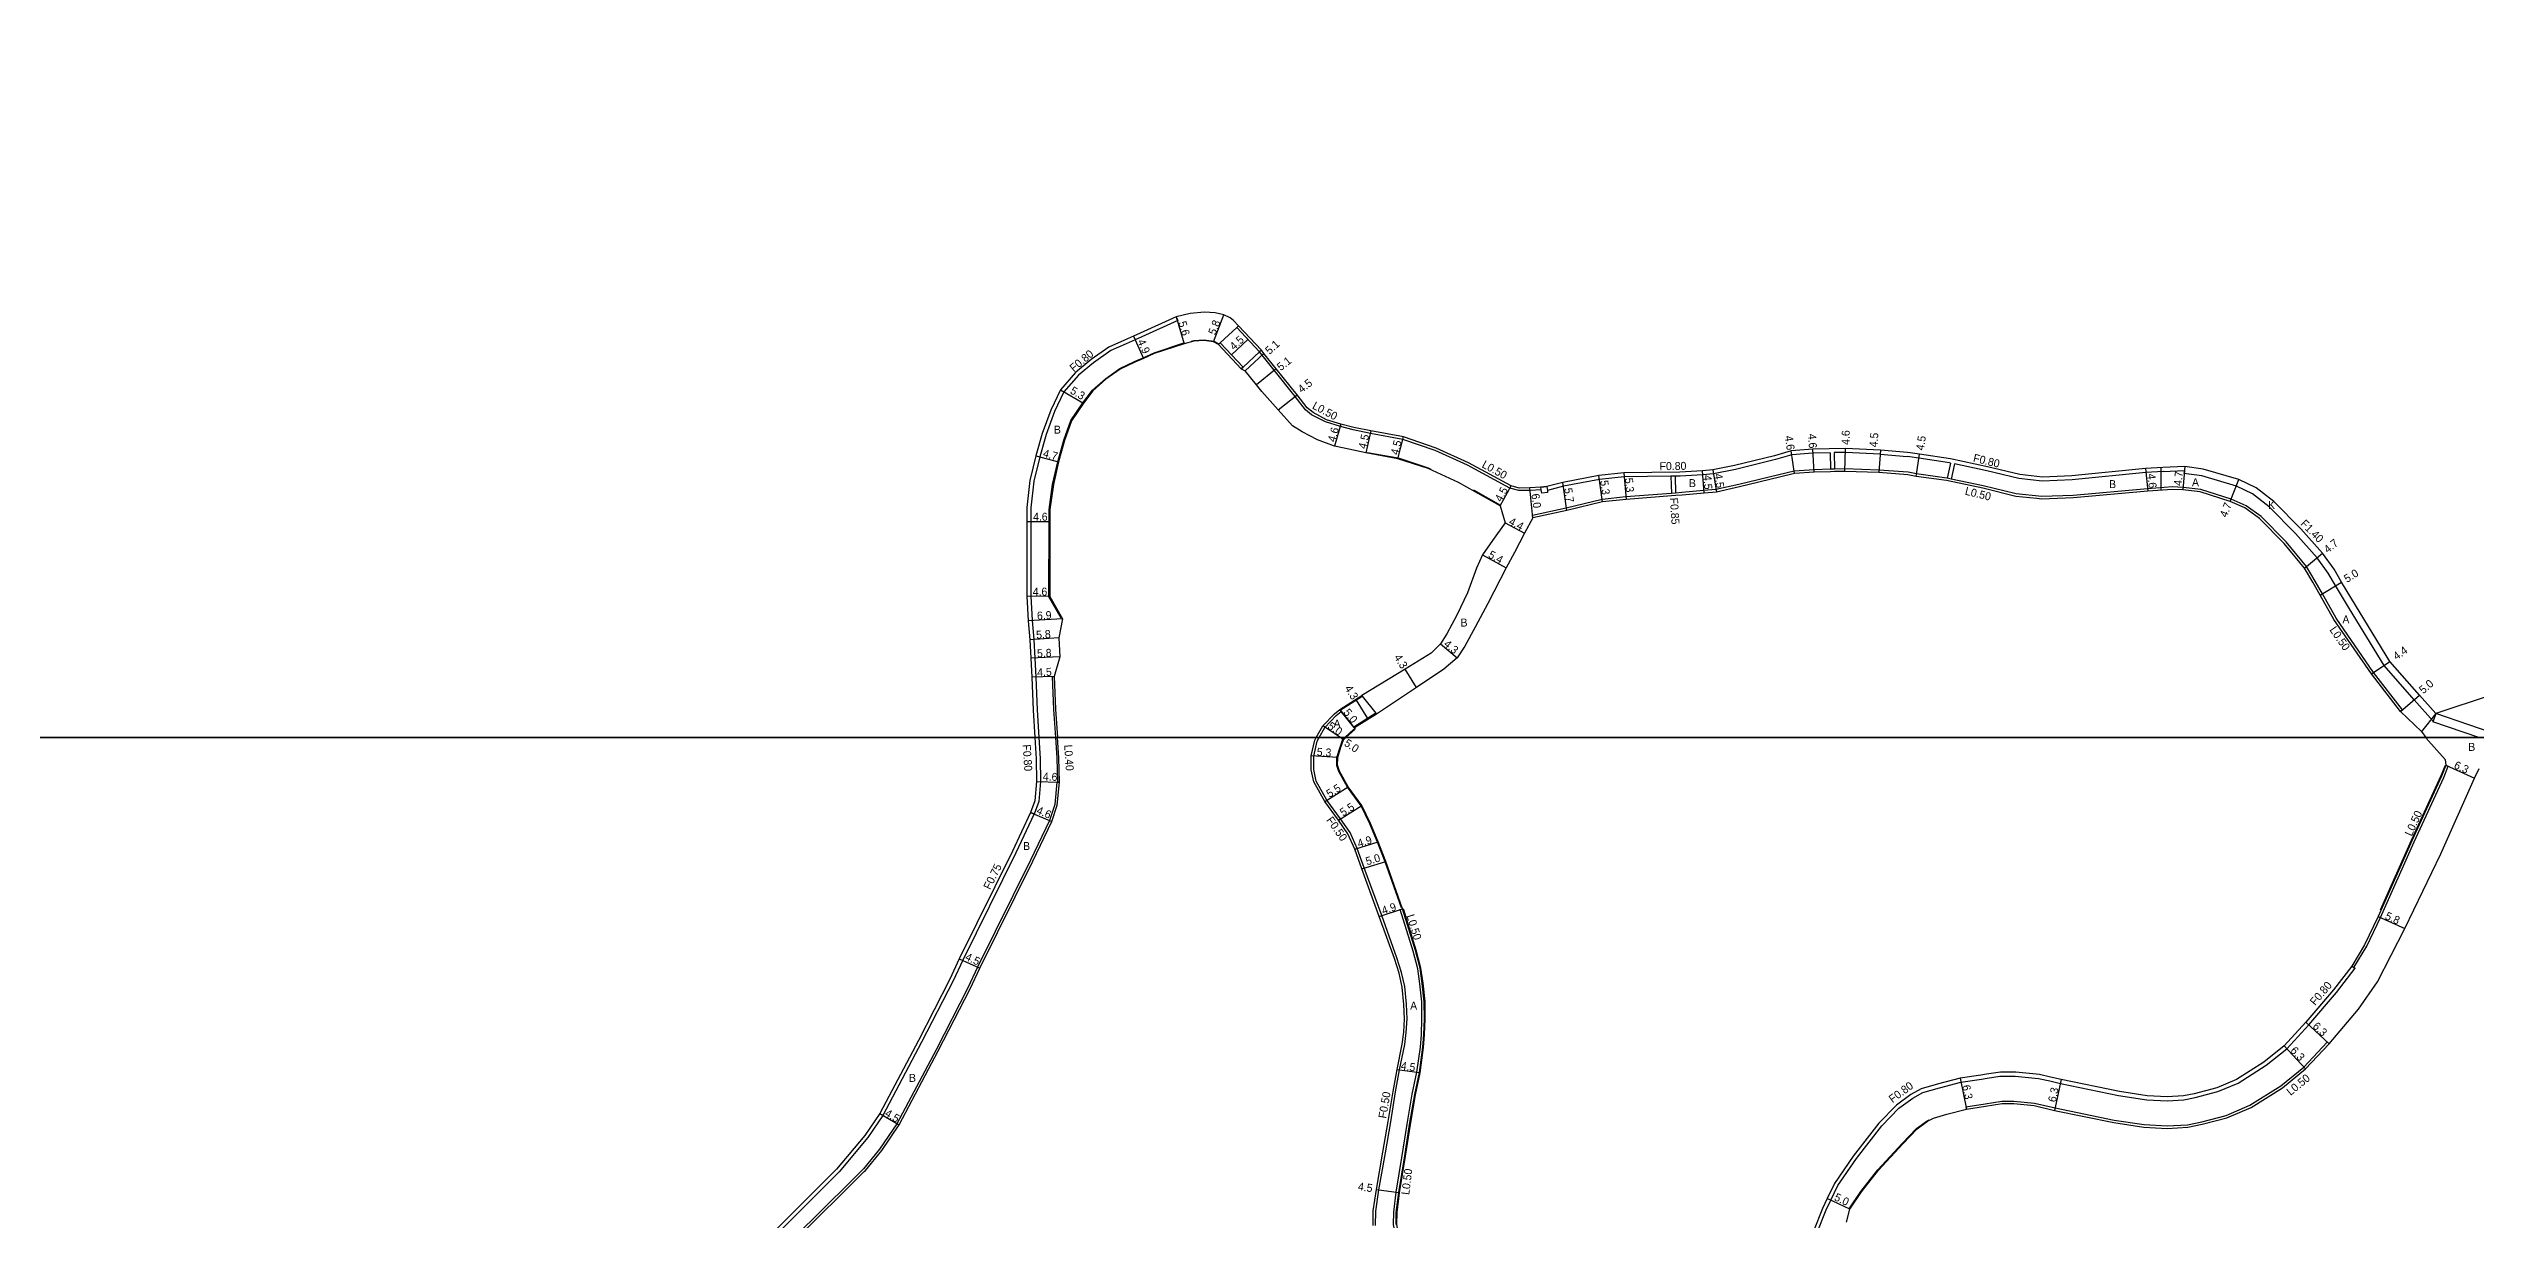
# Model space of a CAD drawing. Header units: metres. Extents: x -20000 to -17600, y -108000 to -105000.
# Drawn here: x -18984.2 to -18498.9, y -106296.4 to -106062.2 of the extents above; entities that cross this region are included whole.
import ezdxf

# ---------------------------------------------------------------- set-up
doc = ezdxf.new("R2010")
doc.units = ezdxf.units.M
doc.header["$LTSCALE"] = 2.5
for name, color, linetype in [('側溝・桝', 7, 'Continuous'), ('図郭', 7, 'Continuous'), ('幅員', 7, 'Continuous'), ('歩道・分離帯・安全施設', 7, 'Continuous'), ('舗装', 7, 'Continuous'), ('道路', 7, 'Continuous')]:
    doc.layers.add(name, color=color, linetype=linetype)
doc.styles.get("Standard").update_dxf_attribs({"font": ''})
doc.styles.get('Standard').set_extended_font_data('@MS PGothic')

msp = doc.modelspace()

# ---------------------------------------------------------------- linework, layer by layer
at = {"layer": '側溝・桝'}
for points in [[(-18758.39, -106116.57), (-18765.58, -106119.81)], [(-18758.72, -106115.85), (-18758.39, -106116.57)], [(-18765.58, -106119.81), (-18766.88, -106120.41), (-18768.69, -106121.25), (-18771.74, -106122.6), (-18775.24, -106125.02), (-18778.25, -106127.53), (-18781.14, -106130.86), (-18783.03, -106134.8), (-18784.7, -106139.39), (-18785.99, -106143.87), (-18787.17, -106148.68), (-18787.76, -106154.04), (-18787.76, -106156.8), (-18787.78, -106171.71), (-18787.52, -106176.58), (-18787.14, -106180.37), (-18786.98, -106184.07), (-18786.78, -106187.89), (-18786.51, -106194.43), (-18786.14, -106200)], [(-18685.7, -106150.42), (-18687.93, -106150.56), (-18690.19, -106150.6), (-18691.97, -106150.1), (-18700.45, -106145.51), (-18706.91, -106142.54), (-18713.39, -106140.34), (-18719.87, -106139.14), (-18723.29, -106138.43), (-18725.87, -106137.76), (-18728.86, -106136.87), (-18731.61, -106135.41), (-18732.85, -106134.41), (-18734.91, -106131.78), (-18739.08, -106126.52), (-18742.02, -106122.85)], [(-18513.49, -106194.44), (-18519.26, -106186.94), (-18526.76, -106176.09), (-18529.49, -106171.26), (-18530.97, -106168.68), (-18532.69, -106165.8), (-18536.73, -106160.82), (-18541.76, -106155.76), (-18544.77, -106153.62), (-18547.77, -106152.29), (-18553.81, -106150.35), (-18557.35, -106149.95), (-18559.46, -106149.86), (-18564.44, -106150.21), (-18579.33, -106151.57), (-18585.61, -106151.79), (-18590.7, -106151.25), (-18597.3, -106149.64), (-18603.73, -106148.29), (-18604.51, -106148.13), (-18604.59, -106148.11), (-18610.66, -106147.25), (-18612.33, -106146.92), (-18618.18, -106146.48), (-18624.96, -106146.24), (-18627.05, -106146.3), (-18627.85, -106146.32), (-18631.12, -106146.41), (-18635.13, -106146.69), (-18638.18, -106147.42), (-18646.17, -106149.37), (-18650.76, -106150.38), (-18653.17, -106150.6), (-18657.58, -106150.99), (-18658.83, -106151.09), (-18658.85, -106151.09), (-18659.68, -106151.15), (-18659.7, -106151.15), (-18668.76, -106151.84), (-18673.53, -106152.36), (-18680.71, -106154.09), (-18687.45, -106155.54)], [(-18627.94, -106143.02), (-18631.38, -106143.12), (-18635.61, -106143.43), (-18638.84, -106144.39), (-18646.87, -106146.36), (-18651.25, -106147.23), (-18653.38, -106147.41), (-18657.93, -106147.69), (-18658.95, -106147.71), (-18659.8, -106147.72), (-18669.11, -106147.86), (-18674.05, -106148.39), (-18681.22, -106149.72), (-18684.43, -106150.54), (-18684.47, -106150.55)], [(-18627.94, -106143.02), (-18627.85, -106146.32)], [(-18617.91, -106143.29), (-18624.89, -106142.94), (-18627.14, -106143)], [(-18627.14, -106143), (-18627.05, -106146.3)], [(-18617.91, -106143.29), (-18612.52, -106143.79)], [(-18603.84, -106145.1), (-18604.03, -106145.06), (-18610.18, -106144.09), (-18611.99, -106143.83), (-18612.52, -106143.79)], [(-18603.84, -106145.1), (-18604.51, -106148.13)], [(-18603.06, -106145.26), (-18603.73, -106148.29)], [(-18561.35, -106146.74), (-18564.82, -106146.94), (-18579.54, -106148.47), (-18585.5, -106148.68), (-18590.17, -106148.19), (-18596.61, -106146.62), (-18603.06, -106145.26)], [(-18561.35, -106146.74), (-18557.1, -106146.57)], [(-18556.98, -106145.77), (-18557.1, -106146.57), (-18557.18, -106147.15)], [(-18507.36, -106196.68), (-18511.15, -106192.41), (-18517.17, -106185.57), (-18524.05, -106174.26), (-18526.87, -106169.6), (-18528.33, -106167.07), (-18530.55, -106164.01), (-18534.85, -106159.17), (-18540.16, -106153.82), (-18543.49, -106151.21), (-18546.7, -106149.71), (-18553.61, -106147.67), (-18557.18, -106147.15)], [(-18659.8, -106147.72), (-18659.68, -106151.15)], [(-18658.95, -106147.71), (-18658.83, -106151.09)], [(-18687.35, -106156.03), (-18687.45, -106155.54)], [(-18783.49, -106187.76), (-18783.09, -106187.74)], [(-18783.49, -106187.76), (-18783.21, -106194.35), (-18782.83, -106200)], [(-18730.11, -106200), (-18728.97, -106197.96), (-18726.73, -106195.59), (-18725.69, -106194.76)], [(-18725.69, -106194.76), (-18725.88, -106194.53)], [(-18513.49, -106194.44), (-18513.89, -106194.74)], [(-18506.84, -106195.16), (-18507.36, -106196.68), (-18507.42, -106196.86)], [(-18493.6, -106199.67), (-18506.84, -106195.16)], [(-18786.14, -106200), (-18785.86, -106204.18), (-18785.83, -106208.79), (-18786.14, -106212.78), (-18787.06, -106215.28)], [(-18782.83, -106200), (-18782.56, -106204.06), (-18782.43, -106208.91)], [(-18718.81, -106297.54), (-18718.78, -106294.68), (-18718.16, -106290.45), (-18716.86, -106283), (-18715.8, -106276.85), (-18714.83, -106270.84), (-18714.02, -106266.46), (-18713, -106261.36), (-18712.68, -106258.94), (-18712.53, -106256.26), (-18712.66, -106253.3), (-18712.98, -106249.78), (-18713.61, -106246.96), (-18714.55, -106244.03), (-18717.6, -106235.59), (-18721.09, -106226.06), (-18722.49, -106222.14), (-18723.9, -106218.96), (-18725.84, -106216.21), (-18728.55, -106212.49), (-18730.71, -106208.67), (-18731.18, -106206.37), (-18731.18, -106203.7), (-18730.5, -106200.69), (-18730.11, -106200)], [(-18498.21, -106200), (-18507.42, -106196.86)], [(-18505.22, -106207.94), (-18504.34, -106205.72)], [(-18504.79, -106205.52), (-18504.34, -106205.72)], [(-18782.53, -106208.91), (-18782.98, -106213.4), (-18784.02, -106216.55), (-18787.82, -106224.48), (-18798.42, -106245.87), (-18800.35, -106250.04), (-18806.72, -106262.42), (-18814.54, -106277.2), (-18817.99, -106282.29), (-18821.2, -106286.21)], [(-18782.53, -106208.91), (-18782.43, -106208.91), (-18782.03, -106208.92)], [(-18523.22, -106245.96), (-18520.63, -106241.68), (-18517.88, -106235.99), (-18511.13, -106220.82), (-18505.22, -106207.94)], [(-18787.1, -106215.26), (-18790.73, -106223.03), (-18801.38, -106244.52), (-18803.27, -106248.63), (-18809.59, -106260.89), (-18817.33, -106275.53), (-18820.35, -106279.98)], [(-18787.06, -106215.28), (-18787.1, -106215.26), (-18787.8, -106214.97)], [(-18714.52, -106301.21), (-18715.21, -106297.38), (-18715.18, -106294.91), (-18714.7, -106290.92), (-18713.49, -106283.57), (-18712.52, -106277.28), (-18711.48, -106271.3), (-18710.55, -106266.89), (-18709.87, -106261.87), (-18709.66, -106259.35), (-18709.55, -106256.32), (-18709.59, -106252.83), (-18709.98, -106249.22), (-18710.4, -106246.23), (-18711.3, -106242.72), (-18713.9, -106234.38)], [(-18713.9, -106234.38), (-18713.42, -106234.22)], [(-18584.02, -106268.66), (-18581.88, -106269.17), (-18570.24, -106271.56), (-18564.63, -106272.41), (-18560.53, -106272.65), (-18557.2, -106272.44), (-18554.94, -106271.99), (-18550.38, -106270.79), (-18546.32, -106269.08), (-18540.72, -106265.53), (-18536.62, -106262.2), (-18532.19, -106257.44), (-18526.66, -106250.96), (-18522.97, -106246.12)], [(-18523.63, -106245.67), (-18523.22, -106245.96), (-18522.97, -106246.12)], [(-18600.77, -106273.8), (-18596.91, -106273.21), (-18593.61, -106272.69), (-18591.19, -106272.67), (-18587.06, -106273.08), (-18582.95, -106274.05), (-18571.13, -106276.49), (-18565.14, -106277.39), (-18560.51, -106277.66), (-18556.45, -106277.41), (-18553.63, -106276.82), (-18548.76, -106275.54), (-18544, -106273.52), (-18537.79, -106269.6), (-18533.2, -106265.87), (-18528.54, -106260.87), (-18528.54, -106260.86)], [(-18528.54, -106260.86), (-18528.17, -106261.2)], [(-18630.51, -106298.98), (-18628.73, -106294.46), (-18627.78, -106292.47), (-18626.39, -106289.56), (-18622.66, -106284.17), (-18617.57, -106277.65), (-18614.16, -106274.1), (-18611.38, -106272.07), (-18609.4, -106270.99), (-18606.07, -106270.02), (-18601.78, -106268.89), (-18597.66, -106268.27), (-18596.56, -106268.1)], [(-18596.56, -106268.1), (-18594.02, -106267.69), (-18590.96, -106267.67), (-18586.24, -106268.14), (-18584.02, -106268.66)], [(-18600.77, -106273.8), (-18600.67, -106274.28)], [(-18820.35, -106279.98), (-18826.06, -106286.84)], [(-18870.37, -106335.15), (-18865.14, -106330.2), (-18863.23, -106328.33), (-18846.14, -106310.8), (-18835.04, -106299.91), (-18823.84, -106288.8), (-18821.2, -106286.21)], [(-18867.91, -106328.55), (-18865.53, -106326.03), (-18848.22, -106308.72), (-18837.04, -106297.74), (-18826.06, -106286.84)]]:
    msp.add_lwpolyline(points, dxfattribs=at)
msp.add_lwpolyline([(-18685.61, -106151.11), (-18685.7, -106150.42), (-18685.77, -106149.92), (-18684.59, -106149.75), (-18684.47, -106150.55), (-18684.42, -106150.94)], close=True, dxfattribs=at)
at = {"layer": '図郭'}
for points in [[(-19200, -105600), (-18400, -105600), (-18400, -106200), (-19200, -106200)], [(-19200, -106200), (-18400, -106200), (-18400, -106800), (-19200, -106800)]]:
    msp.add_lwpolyline(points, close=True, dxfattribs=at)
at = {"layer": '幅員'}
for points in [[(-18758.72, -106115.85), (-18757.13, -106121.21)], [(-18751.24, -106120.84), (-18749.14, -106115.43)], [(-18767.22, -106119.68), (-18765.23, -106124.16)], [(-18747.63, -106123.45), (-18744.35, -106120.37)], [(-18741.16, -106123.18), (-18744.93, -106126.62)], [(-18738.68, -106126.21), (-18742.64, -106129.44)], [(-18781.81, -106130.41), (-18777.24, -106133.1)], [(-18738.29, -106134.45), (-18734.52, -106131.47)], [(-18725.74, -106137.28), (-18727.02, -106141.7)], [(-18719.78, -106138.65), (-18720.8, -106143.03)], [(-18714.35, -106144.22), (-18713.26, -106139.85)], [(-18635.05, -106147.18), (-18635.75, -106142.64)], [(-18631.1, -106146.91), (-18631.41, -106142.32)], [(-18624.96, -106146.74), (-18624.87, -106142.14)], [(-18617.87, -106142.49), (-18618.21, -106146.98)], [(-18786.77, -106143.66), (-18782.22, -106144.87)], [(-18669.15, -106147.06), (-18668.71, -106152.34)], [(-18653.12, -106151.1), (-18653.44, -106146.61)], [(-18651.37, -106146.43), (-18650.68, -106150.88)], [(-18610.75, -106147.75), (-18610.06, -106143.3)], [(-18564.88, -106146.14), (-18564.4, -106150.71)], [(-18556.98, -106145.77), (-18557.39, -106150.45)], [(-18693.9, -106153.61), (-18691.74, -106149.66)], [(-18687.35, -106156.03), (-18687.99, -106150.06)], [(-18680.6, -106154.58), (-18681.39, -106148.94)], [(-18673.45, -106152.85), (-18674.16, -106147.6)], [(-18547.95, -106152.76), (-18546.2, -106148.4)], [(-18788.56, -106156.8), (-18783.96, -106156.79)], [(-18692.92, -106157.07), (-18689.02, -106159.11)], [(-18697.46, -106163.45), (-18692.71, -106166.04)], [(-18533.1, -106166.09), (-18529.45, -106163.13)], [(-18783.99, -106171.74), (-18788.59, -106171.73)], [(-18529.92, -106171.51), (-18525.67, -106168.89)], [(-18781.43, -106176.21), (-18788.32, -106176.64)], [(-18782.15, -106180.04), (-18787.93, -106180.43)], [(-18705.81, -106181.22), (-18702.54, -106184.01)], [(-18781.99, -106183.84), (-18787.78, -106184.11)], [(-18710.63, -106189.95), (-18712.9, -106186.3)], [(-18519.66, -106187.24), (-18516.04, -106184.74)], [(-18783.09, -106187.74), (-18787.58, -106187.92)], [(-18725.99, -106194.36), (-18722.89, -106198.28)], [(-18722.73, -106192.52), (-18720.42, -106196.15)], [(-18513.89, -106194.74), (-18510.1, -106191.49)], [(-18506.84, -106195.16), (-18509.65, -106198.8)], [(-18725.84, -106200), (-18729.38, -106197.66)], [(-18725.21, -106200.42), (-18725.84, -106200)], [(-18726.39, -106203.99), (-18731.68, -106203.65)], [(-18504.79, -106205.52), (-18499.05, -106208.1)], [(-18786.63, -106208.76), (-18782.03, -106208.92)], [(-18728.98, -106212.76), (-18724.32, -106209.84)], [(-18787.8, -106214.97), (-18783.55, -106216.74)], [(-18726.25, -106216.51), (-18721.6, -106213.57)], [(-18722.95, -106222.33), (-18718.28, -106220.84)], [(-18721.56, -106226.22), (-18716.78, -106224.76)], [(-18718.08, -106235.75), (-18713.42, -106234.22)], [(-18518.34, -106235.78), (-18513.04, -106238.14)], [(-18802.06, -106244.2), (-18797.97, -106246.08)], [(-18528.17, -106261.2), (-18532.78, -106256.91)], [(-18532.85, -106266.23), (-18537.15, -106261.63)], [(-18714.51, -106266.38), (-18710.05, -106266.97)], [(-18601.94, -106268.11), (-18600.67, -106274.28)], [(-18581.71, -106268.39), (-18583.06, -106274.54)], [(-18817.97, -106275.14), (-18814.11, -106277.46)], [(-18718.66, -106290.37), (-18714.2, -106290.99)], [(-18623.99, -106294.28), (-18628.5, -106292.13)]]:
    msp.add_lwpolyline(points, dxfattribs=at)
at = {"layer": '歩道・分離帯・安全施設'}
for points in [[(-18781.7, -106176.04), (-18784.13, -106171.78), (-18784.11, -106156.78), (-18784.11, -106154.34), (-18783.4, -106149.35), (-18782.37, -106144.83), (-18781.15, -106140.5), (-18779.73, -106136.56), (-18777.36, -106133.01), (-18775.46, -106130.51), (-18772.85, -106128.21), (-18769.96, -106126.15), (-18767.03, -106124.8), (-18765.3, -106124.03), (-18763.12, -106123.06), (-18757.17, -106121.07), (-18757.04, -106121.04)], [(-18755.69, -106120.7), (-18755.17, -106120.57), (-18753.12, -106120.42), (-18751.19, -106120.69), (-18750.18, -106121.25)], [(-18720.45, -106142.94), (-18714.31, -106144.07), (-18708.29, -106146.04), (-18707.76, -106146.28)], [(-18699.24, -106150.47), (-18693.82, -106153.48)], [(-18713.65, -106234.06), (-18716.93, -106224.81), (-18718.42, -106220.9), (-18719.95, -106217.23), (-18721.72, -106213.65), (-18724.44, -106209.92), (-18726.16, -106206.79), (-18726.56, -106205.55), (-18726.54, -106203.96), (-18725.88, -106201.88), (-18725.34, -106200.33), (-18724.98, -106200)], [(-18724.98, -106200), (-18723.14, -106198.31)], [(-18504.97, -106205.55), (-18505.81, -106207.66), (-18511.72, -106220.55), (-18517.94, -106234.51)], [(-18698.8, -106330.1), (-18698.72, -106330.05), (-18702.93, -106322.36), (-18708.13, -106313.61), (-18711.37, -106308.21), (-18712.46, -106305.9), (-18713.24, -106303.45), (-18713.88, -106301.1), (-18714.56, -106297.33), (-18714.54, -106294.95), (-18714.05, -106291.01), (-18712.85, -106283.68), (-18711.87, -106277.38), (-18710.84, -106271.42), (-18709.91, -106267), (-18709.23, -106261.94), (-18709.02, -106259.39), (-18708.89, -106256.33), (-18708.94, -106252.79), (-18709.34, -106249.12), (-18709.76, -106246.08), (-18710.68, -106242.53), (-18713.27, -106234.22)], [(-18624.13, -106294.22), (-18621.79, -106290.77), (-18618.4, -106286.41), (-18613.52, -106281.16), (-18610.63, -106278.14), (-18608.51, -106276.6), (-18608.15, -106276.4)]]:
    msp.add_lwpolyline(points, dxfattribs=at)
at = {"layer": '舗装'}
msp.add_lwpolyline([(-18561.79, -106145.97), (-18561.83, -106150.53)], dxfattribs=at)
at = {"layer": '道路'}
for points in [[(-18746.24, -106117.62), (-18747.21, -106116.59), (-18747.89, -106116.07), (-18749.14, -106115.43), (-18750.88, -106115.02), (-18753.03, -106114.91), (-18755.91, -106115.18), (-18758.72, -106115.85), (-18765.91, -106119.08)], [(-18741.66, -106122.51), (-18742.02, -106122.85), (-18746.6, -106117.96), (-18746.24, -106117.62)], [(-18765.91, -106119.08), (-18767.22, -106119.68), (-18769.02, -106120.52), (-18772.13, -106121.9), (-18775.72, -106124.39), (-18778.81, -106126.96), (-18781.81, -106130.41), (-18783.77, -106134.49), (-18785.47, -106139.14), (-18786.77, -106143.66), (-18787.96, -106148.54), (-18788.56, -106153.99), (-18788.56, -106156.8), (-18788.59, -106171.73), (-18788.32, -106176.64), (-18787.93, -106180.43), (-18787.78, -106184.11), (-18787.58, -106187.92), (-18787.31, -106194.48), (-18786.94, -106200)], [(-18750.25, -106121.38), (-18751.24, -106120.84), (-18753.13, -106120.57), (-18755.14, -106120.72), (-18757.13, -106121.21), (-18763.07, -106123.2), (-18765.23, -106124.16), (-18766.97, -106124.93), (-18769.88, -106126.29), (-18772.76, -106128.33), (-18775.35, -106130.61), (-18777.24, -106133.1), (-18779.6, -106136.63), (-18781.01, -106140.54), (-18782.22, -106144.87), (-18783.25, -106149.38), (-18783.96, -106154.36), (-18783.96, -106156.79), (-18783.99, -106171.74), (-18781.43, -106176.21), (-18782.15, -106180.04), (-18781.99, -106183.84), (-18783.09, -106187.74), (-18782.81, -106194.33), (-18782.43, -106200)], [(-18745.67, -106126.27), (-18745.31, -106125.93), (-18749.89, -106121.04), (-18750.25, -106121.38)], [(-18617.87, -106142.49), (-18624.87, -106142.14), (-18631.41, -106142.32), (-18635.75, -106142.64), (-18639.05, -106143.61), (-18647.04, -106145.57), (-18651.37, -106146.43), (-18653.44, -106146.61), (-18657.96, -106146.89), (-18669.15, -106147.06), (-18674.16, -106147.6), (-18681.39, -106148.94), (-18684.59, -106149.75), (-18685.77, -106149.92), (-18687.99, -106150.06), (-18690.1, -106150.09), (-18691.74, -106149.66), (-18700.22, -106145.06), (-18706.72, -106142.08), (-18713.26, -106139.85), (-18719.78, -106138.65), (-18723.17, -106137.94), (-18725.74, -106137.28), (-18728.67, -106136.41), (-18731.33, -106134.99), (-18732.5, -106134.05), (-18734.52, -106131.47), (-18738.68, -106126.21), (-18741.16, -106123.18), (-18741.66, -106122.51)], [(-18745.67, -106126.27), (-18744.93, -106126.62)], [(-18693.9, -106153.61), (-18702.21, -106148.99), (-18708.34, -106146.18), (-18714.35, -106144.22), (-18720.8, -106143.03), (-18724.2, -106142.32), (-18727.02, -106141.7), (-18730.44, -106140.45), (-18733.5, -106138.82), (-18735.42, -106137.67), (-18738.29, -106134.45), (-18741.56, -106130.76), (-18742.64, -106129.44), (-18744.93, -106126.62)], [(-18556.98, -106145.77), (-18561.39, -106145.95), (-18564.88, -106146.14), (-18579.6, -106147.67), (-18585.47, -106147.88), (-18590.03, -106147.4), (-18596.43, -106145.84), (-18603.89, -106144.27), (-18610.06, -106143.3), (-18611.9, -106143.04), (-18612.46, -106143), (-18617.87, -106142.49)], [(-18586.63, -106152.18), (-18590.78, -106151.74), (-18597.41, -106150.13), (-18604.67, -106148.6), (-18610.75, -106147.75), (-18612.4, -106147.41), (-18618.21, -106146.98), (-18624.96, -106146.74), (-18627.03, -106146.8), (-18627.83, -106146.82), (-18631.1, -106146.91), (-18635.05, -106147.18), (-18638.06, -106147.9), (-18646.05, -106149.86), (-18650.68, -106150.88), (-18653.12, -106151.1), (-18657.54, -106151.49), (-18658.81, -106151.59), (-18659.66, -106151.65), (-18668.71, -106152.34), (-18673.45, -106152.85), (-18680.6, -106154.58), (-18687.35, -106156.03)], [(-18506.84, -106195.16), (-18510.1, -106191.49), (-18516.04, -106184.74), (-18522.86, -106173.53), (-18525.67, -106168.89), (-18527.15, -106166.31), (-18529.45, -106163.13), (-18533.83, -106158.21), (-18539.23, -106152.78), (-18542.75, -106150.01), (-18546.2, -106148.4), (-18553.31, -106146.3), (-18556.98, -106145.77)], [(-18509.65, -106198.8), (-18513.89, -106194.74), (-18519.66, -106187.24), (-18527.18, -106176.35), (-18529.92, -106171.51), (-18531.41, -106168.93), (-18533.1, -106166.09), (-18537.11, -106161.16), (-18542.09, -106156.14), (-18545.02, -106154.05), (-18547.95, -106152.76), (-18553.92, -106150.84), (-18557.39, -106150.45), (-18559.45, -106150.36), (-18564.4, -106150.71), (-18579.29, -106152.07), (-18585.64, -106152.29), (-18586.63, -106152.18)], [(-18693.9, -106153.61), (-18692.92, -106157.07), (-18695.43, -106160.57), (-18697.46, -106163.45), (-18698.64, -106166.13), (-18700.47, -106171.05), (-18702.55, -106175.5), (-18704.55, -106179.25), (-18705.81, -106181.22), (-18707.71, -106183.07), (-18712.9, -106186.3), (-18721.6, -106191.56)], [(-18687.35, -106156.03), (-18689.02, -106159.11), (-18691.06, -106162.99), (-18692.71, -106166.04), (-18696.4, -106173.19), (-18698.88, -106177.9), (-18700.96, -106181.67), (-18702.54, -106184.01), (-18705.18, -106186.31), (-18710.63, -106189.95), (-18718.67, -106195.27)], [(-18730.69, -106200), (-18729.38, -106197.66), (-18727.07, -106195.22), (-18725.99, -106194.36)], [(-18725.99, -106194.36), (-18725.88, -106194.53), (-18721.5, -106191.73), (-18721.6, -106191.56)], [(-18718.67, -106195.27), (-18718.78, -106195.1), (-18723.17, -106197.89), (-18723.06, -106198.06)], [(-18495.73, -106191.5), (-18506.84, -106195.16)], [(-18786.94, -106200), (-18786.66, -106204.21), (-18786.63, -106208.76), (-18786.93, -106212.61), (-18787.8, -106214.97), (-18791.41, -106222.71), (-18802.06, -106244.2), (-18803.95, -106248.3), (-18810.25, -106260.54), (-18817.97, -106275.14), (-18820.97, -106279.56), (-18826.59, -106286.31)], [(-18825.85, -106291.5), (-18823.49, -106289.15), (-18821.07, -106286.78), (-18820.85, -106286.57), (-18817.58, -106282.59), (-18814.11, -106277.46), (-18806.28, -106262.65), (-18799.9, -106250.26), (-18797.97, -106246.08), (-18787.37, -106224.7), (-18783.55, -106216.74), (-18782.48, -106213.5), (-18782.03, -106208.92), (-18782.16, -106204.04), (-18782.43, -106200)], [(-18719.31, -106297.56), (-18719.28, -106294.64), (-18718.66, -106290.37), (-18717.35, -106282.91), (-18716.29, -106276.77), (-18715.32, -106270.76), (-18714.51, -106266.38), (-18713.5, -106261.29), (-18713.18, -106258.89), (-18713.03, -106256.26), (-18713.16, -106253.35), (-18713.48, -106249.87), (-18714.09, -106247.07), (-18715.03, -106244.19), (-18718.08, -106235.75), (-18721.56, -106226.22), (-18722.95, -106222.33), (-18724.34, -106219.21), (-18726.25, -106216.51), (-18728.98, -106212.76), (-18731.19, -106208.85), (-18731.68, -106206.42), (-18731.68, -106203.65), (-18730.97, -106200.51), (-18730.69, -106200)], [(-18714.71, -106297.34), (-18714.69, -106294.94), (-18714.2, -106290.99), (-18713, -106283.65), (-18712.02, -106277.36), (-18710.99, -106271.39), (-18710.05, -106266.97), (-18709.38, -106261.92), (-18709.17, -106259.38), (-18709.04, -106256.33), (-18709.09, -106252.8), (-18709.49, -106249.14), (-18709.91, -106246.11), (-18710.82, -106242.57), (-18713.42, -106234.22), (-18716.78, -106224.76), (-18718.28, -106220.84), (-18719.82, -106217.17), (-18721.6, -106213.57), (-18724.32, -106209.84), (-18726.02, -106206.73), (-18726.41, -106205.53), (-18726.39, -106203.99), (-18725.74, -106201.93), (-18725.21, -106200.42), (-18724.76, -106200)], [(-18724.76, -106200), (-18722.89, -106198.28), (-18723.06, -106198.06)], [(-18508.84, -106200), (-18508.8, -106200.05), (-18504.96, -106204.4), (-18504.79, -106205.52), (-18505.67, -106207.72), (-18511.58, -106220.61), (-18518.34, -106235.78), (-18521.07, -106241.44), (-18523.63, -106245.67), (-18527.28, -106250.46), (-18532.78, -106256.91), (-18537.17, -106261.62), (-18541.18, -106264.88), (-18546.69, -106268.36), (-18550.63, -106270.03), (-18555.12, -106271.21), (-18557.3, -106271.65), (-18560.53, -106271.84), (-18564.55, -106271.62), (-18570.1, -106270.77), (-18581.71, -106268.39), (-18583.84, -106267.88)], [(-18509.65, -106198.8), (-18508.84, -106200)], [(-18624.67, -106296.87), (-18623.99, -106294.28), (-18621.67, -106290.86), (-18618.28, -106286.5), (-18613.41, -106281.26), (-18610.53, -106278.26), (-18608.43, -106276.72), (-18607.29, -106276.1), (-18604.61, -106275.32), (-18600.67, -106274.28), (-18596.84, -106273.71), (-18593.56, -106273.19), (-18591.21, -106273.17), (-18587.15, -106273.57), (-18583.06, -106274.54), (-18571.21, -106276.98), (-18565.2, -106277.89), (-18560.51, -106278.16), (-18556.38, -106277.9), (-18553.52, -106277.31), (-18548.59, -106276.01), (-18543.76, -106273.96), (-18537.5, -106270.01), (-18532.85, -106266.23), (-18528.17, -106261.2), (-18522.28, -106254.31), (-18518.51, -106248.85), (-18513.04, -106238.14), (-18505.84, -106223.2), (-18499.05, -106208.1), (-18498.17, -106206.2)], [(-18583.84, -106267.88), (-18586.05, -106267.36), (-18590.78, -106266.89), (-18593.84, -106266.91), (-18596.69, -106267.31), (-18597.78, -106267.48), (-18601.94, -106268.11), (-18606.29, -106269.25), (-18609.71, -106270.25), (-18611.81, -106271.39), (-18614.69, -106273.49), (-18618.18, -106277.12), (-18623.31, -106283.7), (-18627.08, -106289.16), (-18628.5, -106292.13), (-18629.46, -106294.14), (-18631.26, -106298.68)], [(-18871.67, -106331.25), (-18868.43, -106328.01), (-18866.06, -106325.5), (-18848.75, -106308.19), (-18837.57, -106297.2), (-18826.59, -106286.31)], [(-18834.69, -106300.26), (-18825.85, -106291.5)]]:
    msp.add_lwpolyline(points, dxfattribs=at)
for points in [[(-18746.6, -106117.96), (-18742.02, -106122.85), (-18745.31, -106125.93), (-18749.89, -106121.04)], [(-18742.02, -106122.85), (-18746.6, -106117.96), (-18746.24, -106117.62), (-18741.66, -106122.51)], [(-18745.31, -106125.93), (-18745.67, -106126.27), (-18750.25, -106121.38), (-18749.89, -106121.04)], [(-18725.88, -106194.53), (-18725.99, -106194.36), (-18721.6, -106191.56), (-18721.5, -106191.73)], [(-18723.17, -106197.89), (-18725.69, -106194.76), (-18725.88, -106194.53), (-18721.5, -106191.73), (-18718.78, -106195.1)], [(-18723.17, -106197.89), (-18718.78, -106195.1), (-18718.67, -106195.27), (-18723.06, -106198.06)]]:
    msp.add_lwpolyline(points, close=True, dxfattribs=at)

# ---------------------------------------------------------------- texts
at = {"layer": '側溝・桝'}
for s, rotation, p in [('F0.80', 39.7198, (-18779.18, -106126.94)), ('L0.50', 331.8794, (-18731.62, -106134.11)), ('L0.50', 331.5287, (-18697.71, -106145.87)), ('F0.80', 0.8737, (-18662.02, -106146.52)), ('F0.80', 346.2714, (-18599.45, -106144.77)), ('F0.85', 273.431, (-18659.96, -106152.06)), ('L0.50', 346.2694, (-18601.08, -106151.38)), ('F1.40', 314.7885, (-18534.01, -106157.34)), ('L0.50', 304.6404, (-18528.15, -106178.45)), ('F0.80', 273.8199, (-18789.4, -106201.41)), ('L0.40', 273.8215, (-18781.1, -106201.45)), ('L0.50', 65.3623, (-18511.65, -106219.83)), ('F0.50', 305.2103, (-18728.75, -106216.5)), ('F0.75', 63.6412, (-18795.89, -106230.52)), ('L0.50', 287.3081, (-18712.66, -106235.61)), ('F0.80', 49.5563, (-18530.94, -106253.69)), ('F0.80', 36.1362, (-18615.47, -106273.12)), ('L0.50', 39.0739, (-18535.87, -106271.67)), ('F0.50', 80.1948, (-18716.71, -106276.24)), ('L0.50', 82.9965, (-18712.1, -106291.5))]:
    msp.add_text(s, height=1.6, rotation=rotation, dxfattribs=at).set_placement(p)
at = {"layer": '幅員'}
for s, rotation, p in [('5.6', 286.4896, (-18758.28, -106116.97)), ('5.8', 68.7563, (-18750.86, -106119.59)), ('4.9', 293.8896, (-18766.48, -106120.74)), ('4.5', 43.1297, (-18747.11, -106122.61)), ('5.1', 42.3511, (-18740.01, -106123.47)), ('5.1', 38.2558, (-18737.77, -106126.72)), ('5.3', 329.5954, (-18780.05, -106131.05)), ('4.5', 38.2558, (-18733.59, -106131.17)), ('4.7', 345.1701, (-18785.44, -106143.82)), ('4.6', 73.8438, (-18726.92, -106141)), ('4.5', 76.7975, (-18720.75, -106142.37)), ('4.5', 76.0078, (-18714.29, -106143.57)), ('4.6', 278.7007, (-18637.01, -106139.72)), ('4.6', 273.8919, (-18632.36, -106139.28)), ('4.6', 88.8661, (-18624.06, -106141.45)), ('4.5', 85.7384, (-18618.49, -106141.97)), ('4.5', 81.2517, (-18609.21, -106142.63)), ('4.5', 273.992, (-18653.27, -106147.52)), ('4.5', 278.7401, (-18651.09, -106147.29)), ('4.6', 275.9461, (-18564.5, -106147.28)), ('4.7', 85.0015, (-18557.63, -106149.7)), ('4.5', 61.3635, (-18693.67, -106152.99)), ('6.0', 278.0029, (-18687.68, -106151.31)), ('5.7', 278.0029, (-18681.12, -106150.16)), ('5.3', 277.7419, (-18673.92, -106148.63)), ('5.3', 274.8, (-18668.97, -106148.1)), ('4.6', 0.2108, (-18787.31, -106156.62)), ('4.4', 332.4388, (-18692.34, -106157.26)), ('4.7', 68.1865, (-18548.63, -106156.08)), ('4.7', 39.0616, (-18528.42, -106163.2)), ('5.4', 331.3815, (-18696.44, -106163.89)), ('5.0', 31.6381, (-18524.57, -106169.07)), ('4.6', 359.9341, (-18787.38, -106171.6)), ('6.9', 3.569, (-18786.48, -106176.43)), ('5.8', 3.7765, (-18786.64, -106180.24)), ('4.3', 319.4553, (-18705.33, -106181.5)), ('4.5', 2.353, (-18786.46, -106187.74)), ('5.8', 2.6719, (-18786.49, -106183.95)), ('4.3', 302.0128, (-18715.2, -106183.92)), ('4.4', 34.652, (-18514.68, -106184.56)), ('4.3', 302.4929, (-18725.08, -106190.14)), ('5.0', 40.6746, (-18509.32, -106191.34)), ('5.0', 308.3511, (-18725.35, -106195)), ('5.0', 326.6008, (-18728.57, -106198.07)), ('5.0', 326.6008, (-18725.26, -106201.48)), ('5.3', 356.3013, (-18730.62, -106203.61)), ('6.3', 335.7736, (-18503.34, -106206.06)), ('4.6', 358.0148, (-18785.38, -106208.56)), ('5.5', 32.0751, (-18728.05, -106212.06)), ('4.6', 337.3263, (-18786.78, -106215.13)), ('5.5', 32.241, (-18725.33, -106215.81)), ('4.9', 17.6381, (-18722.17, -106221.98)), ('5.0', 17.063, (-18720.52, -106225.55)), ('4.9', 18.2264, (-18717.3, -106235.39)), ('5.8', 335.9843, (-18517.11, -106236.22)), ('4.5', 335.2391, (-18801.04, -106244.39)), ('6.3', 317.0675, (-18531.58, -106257.89)), ('6.3', 313.0493, (-18536.02, -106262.69)), ('4.5', 352.3725, (-18713.86, -106266.36)), ('6.3', 281.65, (-18601.53, -106269.61)), ('6.3', 77.5895, (-18582.83, -106273)), ('4.5', 329.0012, (-18817.11, -106275.55)), ('4.5', 352.0914, (-18722.42, -106290.5)), ('5.0', 334.465, (-18627.26, -106292.44))]:
    msp.add_text(s, height=1.6, rotation=rotation, dxfattribs=at).set_placement(p)
at = {"layer": '舗装'}
for s, p in [('B', (-18783.15, -106139.2)), ('B', (-18656.16, -106149.9)), ('B', (-18572.15, -106150.1)), ('A', (-18555.58, -106149.73)), ('K', (-18540.36, -106154.28)), ('B', (-18701.84, -106177.78)), ('A', (-18525.49, -106177.15)), ('A', (-18727.22, -106197.99)), ('B', (-18500.33, -106202.64)), ('B', (-18789.32, -106222.47)), ('A', (-18711.91, -106254.39)), ('B', (-18812.13, -106268.83))]:
    msp.add_text(s, height=1.6, dxfattribs=at).set_placement(p)

doc.saveas('drawing.dxf')
